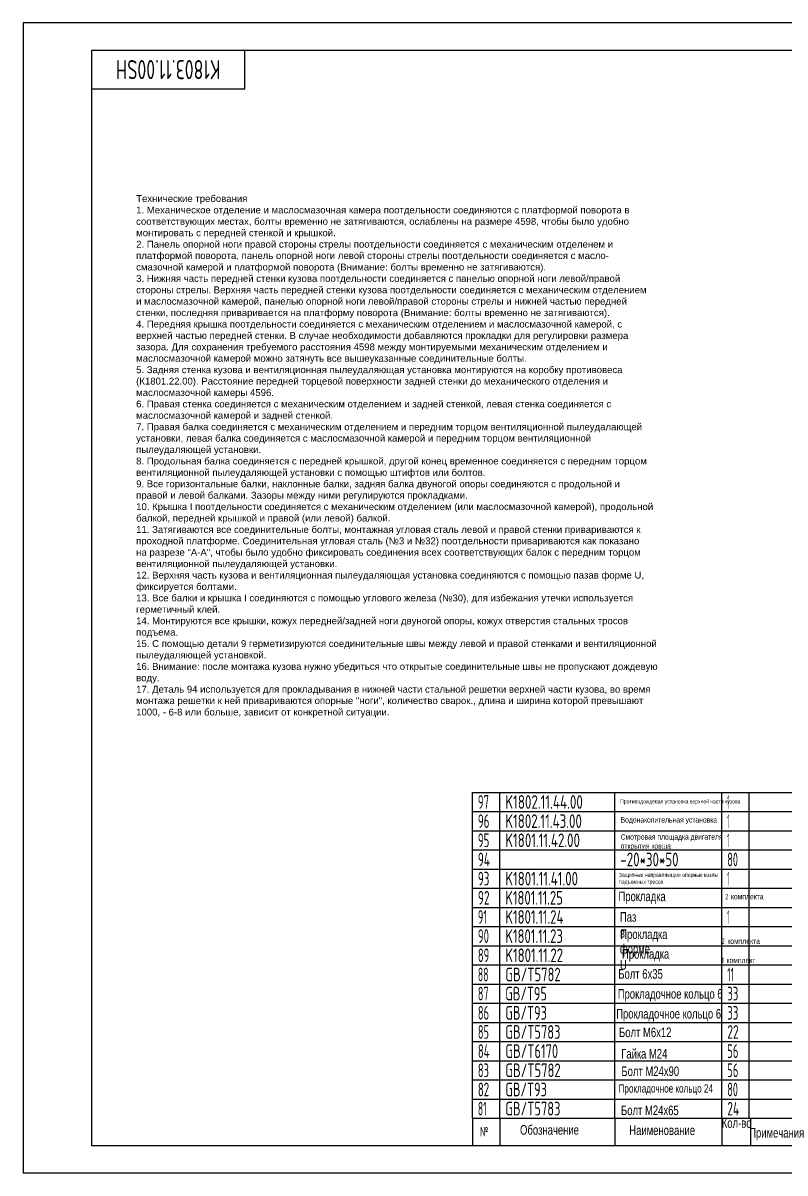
# Model space of a CAD drawing. Header units: millimetres. Extents: x -24 to 570, y 533 to 953.
# Drawn here: x -23.7 to 254.4, y 533.2 to 953.2 of the extents above; entities that cross this region are included whole.
import ezdxf
from ezdxf.enums import TextEntityAlignment as Align

# ---------------------------------------------------------------- set-up
doc = ezdxf.new("R2010")
doc.units = ezdxf.units.MM
doc.header["$LTSCALE"] = 10
doc.linetypes.add('F', pattern=[0.75, 0.5, -0.25])
for name, color, linetype in [('01', 7, 'Continuous'), ('02', 1, 'Continuous'), ('04', 2, 'F'), ('11', 3, 'Continuous')]:
    doc.layers.add(name, color=color, linetype=linetype)
doc.styles.get("Standard").update_dxf_attribs({"font": 'isocp', "width": 0.707, "bigfont": 'intecad.shx'})

# ---------------------------------------------------------------- blocks, each defined once
blk = doc.blocks.new('*U15', base_point=(251.96, 168.31))
at = {"layer": '01'}
for p, q in [((251.96, 168.31), (251.96, 182.31)), ((195.96, 168.31), (251.96, 168.31))]:
    blk.add_line(p, q, dxfattribs=at)
blk = doc.blocks.new('*U16')
at = {"layer": '04'}
blk.add_blockref('*U15', (0, 0), dxfattribs=at)
blk = doc.blocks.new('*U17')
at = {"layer": '01'}
for points in [[(584, 410), (25, 410)], [(25, 410), (25, 10)], [(25, 10), (584, 10)]]:
    blk.add_lwpolyline(points, dxfattribs=at)
at = {"layer": '02'}
for points in [[(594, 420), (0, 420)], [(0, 420), (0, 0)], [(0, 0), (594, 0)]]:
    blk.add_lwpolyline(points, dxfattribs=at)
blk = doc.blocks.new('*U104')
at = {"layer": '01'}
for p, q in [((0, -7), (0, 0)), ((120, -7), (120, 0))]:
    blk.add_line(p, q, dxfattribs=at)
at = {"layer": '02'}
for p, q in [((0, 0), (10, 0)), ((10, -7), (10, 0)), ((10, 0), (52, 0)), ((52, -7), (52, 0)), ((52, 0), (91, 0)), ((91, -7), (91, 0)), ((91, 0), (101, 0)), ((101, -7), (101, 0)), ((101, 0), (120, 0))]:
    blk.add_line(p, q, dxfattribs=at)
blk = doc.blocks.new('*U105')
at = {"layer": '01'}
for p, q in [((0, -7), (0, 0)), ((120, -7), (120, 0))]:
    blk.add_line(p, q, dxfattribs=at)
at = {"layer": '02'}
for p, q in [((0, 0), (10, 0)), ((10, -7), (10, 0)), ((10, 0), (52, 0)), ((52, -7), (52, 0)), ((52, 0), (91, 0)), ((91, -7), (91, 0)), ((91, 0), (101, 0)), ((101, -7), (101, 0)), ((101, 0), (120, 0))]:
    blk.add_line(p, q, dxfattribs=at)
blk = doc.blocks.new('*U106')
at = {"layer": '01'}
for p, q in [((0, -7), (0, 0)), ((120, -7), (120, 0))]:
    blk.add_line(p, q, dxfattribs=at)
at = {"layer": '02'}
for p, q in [((0, 0), (10, 0)), ((10, -7), (10, 0)), ((10, 0), (52, 0)), ((52, -7), (52, 0)), ((52, 0), (91, 0)), ((91, -7), (91, 0)), ((91, 0), (101, 0)), ((101, -7), (101, 0)), ((101, 0), (120, 0))]:
    blk.add_line(p, q, dxfattribs=at)
blk = doc.blocks.new('*U107')
at = {"layer": '01'}
for p, q in [((0, -7), (0, 0)), ((120, -7), (120, 0))]:
    blk.add_line(p, q, dxfattribs=at)
at = {"layer": '02'}
for p, q in [((0, 0), (10, 0)), ((10, -7), (10, 0)), ((10, 0), (52, 0)), ((52, -7), (52, 0)), ((52, 0), (91, 0)), ((91, -7), (91, 0)), ((91, 0), (101, 0)), ((101, -7), (101, 0)), ((101, 0), (120, 0))]:
    blk.add_line(p, q, dxfattribs=at)
blk = doc.blocks.new('*U108')
at = {"layer": '01'}
for p, q in [((0, -7), (0, 0)), ((120, -7), (120, 0))]:
    blk.add_line(p, q, dxfattribs=at)
at = {"layer": '02'}
for p, q in [((0, 0), (10, 0)), ((10, -7), (10, 0)), ((10, 0), (52, 0)), ((52, -7), (52, 0)), ((52, 0), (91, 0)), ((91, -7), (91, 0)), ((91, 0), (101, 0)), ((101, -7), (101, 0)), ((101, 0), (120, 0))]:
    blk.add_line(p, q, dxfattribs=at)
blk = doc.blocks.new('*U109')
at = {"layer": '01'}
for p, q in [((0, -7), (0, 0)), ((120, -7), (120, 0))]:
    blk.add_line(p, q, dxfattribs=at)
at = {"layer": '02'}
for p, q in [((0, 0), (10, 0)), ((10, -7), (10, 0)), ((10, 0), (52, 0)), ((52, -7), (52, 0)), ((52, 0), (91, 0)), ((91, -7), (91, 0)), ((91, 0), (101, 0)), ((101, -7), (101, 0)), ((101, 0), (120, 0))]:
    blk.add_line(p, q, dxfattribs=at)
blk = doc.blocks.new('*U110')
at = {"layer": '01'}
for p, q in [((0, -7), (0, 0)), ((120, -7), (120, 0))]:
    blk.add_line(p, q, dxfattribs=at)
at = {"layer": '02'}
for p, q in [((0, 0), (10, 0)), ((10, -7), (10, 0)), ((10, 0), (52, 0)), ((52, -7), (52, 0)), ((52, 0), (91, 0)), ((91, -7), (91, 0)), ((91, 0), (101, 0)), ((101, -7), (101, 0)), ((101, 0), (120, 0))]:
    blk.add_line(p, q, dxfattribs=at)
blk = doc.blocks.new('*U111')
at = {"layer": '01'}
for p, q in [((0, -7), (0, 0)), ((120, -7), (120, 0))]:
    blk.add_line(p, q, dxfattribs=at)
at = {"layer": '02'}
for p, q in [((0, 0), (10, 0)), ((10, -7), (10, 0)), ((10, 0), (52, 0)), ((52, -7), (52, 0)), ((52, 0), (91, 0)), ((91, -7), (91, 0)), ((91, 0), (101, 0)), ((101, -7), (101, 0)), ((101, 0), (120, 0))]:
    blk.add_line(p, q, dxfattribs=at)
blk = doc.blocks.new('*U112')
at = {"layer": '01'}
for p, q in [((0, -7), (0, 0)), ((120, -7), (120, 0))]:
    blk.add_line(p, q, dxfattribs=at)
at = {"layer": '02'}
for p, q in [((0, 0), (10, 0)), ((10, -7), (10, 0)), ((10, 0), (52, 0)), ((52, -7), (52, 0)), ((52, 0), (91, 0)), ((91, -7), (91, 0)), ((91, 0), (101, 0)), ((101, -7), (101, 0)), ((101, 0), (120, 0))]:
    blk.add_line(p, q, dxfattribs=at)
blk = doc.blocks.new('*U113')
at = {"layer": '01'}
for p, q in [((0, -7), (0, 0)), ((120, -7), (120, 0))]:
    blk.add_line(p, q, dxfattribs=at)
at = {"layer": '02'}
for p, q in [((0, 0), (10, 0)), ((10, -7), (10, 0)), ((10, 0), (52, 0)), ((52, -7), (52, 0)), ((52, 0), (91, 0)), ((91, -7), (91, 0)), ((91, 0), (101, 0)), ((101, -7), (101, 0)), ((101, 0), (120, 0))]:
    blk.add_line(p, q, dxfattribs=at)
blk = doc.blocks.new('*U114')
at = {"layer": '01'}
for p, q in [((0, -7), (0, 0)), ((120, -7), (120, 0))]:
    blk.add_line(p, q, dxfattribs=at)
at = {"layer": '02'}
for p, q in [((0, 0), (10, 0)), ((10, -7), (10, 0)), ((10, 0), (52, 0)), ((52, -7), (52, 0)), ((52, 0), (91, 0)), ((91, -7), (91, 0)), ((91, 0), (101, 0)), ((101, -7), (101, 0)), ((101, 0), (120, 0))]:
    blk.add_line(p, q, dxfattribs=at)
blk = doc.blocks.new('*U115')
at = {"layer": '01'}
for p, q in [((0, -7), (0, 0)), ((120, -7), (120, 0))]:
    blk.add_line(p, q, dxfattribs=at)
at = {"layer": '02'}
for p, q in [((0, 0), (10, 0)), ((10, -7), (10, 0)), ((10, 0), (52, 0)), ((52, -7), (52, 0)), ((52, 0), (91, 0)), ((91, -7), (91, 0)), ((91, 0), (101, 0)), ((101, -7), (101, 0)), ((101, 0), (120, 0))]:
    blk.add_line(p, q, dxfattribs=at)
blk = doc.blocks.new('*U116')
at = {"layer": '01'}
for p, q in [((0, -7), (0, 0)), ((120, -7), (120, 0))]:
    blk.add_line(p, q, dxfattribs=at)
at = {"layer": '02'}
for p, q in [((0, 0), (10, 0)), ((10, -7), (10, 0)), ((10, 0), (52, 0)), ((52, -7), (52, 0)), ((52, 0), (91, 0)), ((91, -7), (91, 0)), ((91, 0), (101, 0)), ((101, -7), (101, 0)), ((101, 0), (120, 0))]:
    blk.add_line(p, q, dxfattribs=at)
blk = doc.blocks.new('*U117')
at = {"layer": '01'}
for p, q in [((0, -7), (0, 0)), ((120, -7), (120, 0))]:
    blk.add_line(p, q, dxfattribs=at)
at = {"layer": '02'}
for p, q in [((0, 0), (10, 0)), ((10, -7), (10, 0)), ((10, 0), (52, 0)), ((52, -7), (52, 0)), ((52, 0), (91, 0)), ((91, -7), (91, 0)), ((91, 0), (101, 0)), ((101, -7), (101, 0)), ((101, 0), (120, 0))]:
    blk.add_line(p, q, dxfattribs=at)
blk = doc.blocks.new('*U118')
at = {"layer": '01'}
for p, q in [((0, -7), (0, 0)), ((120, -7), (120, 0))]:
    blk.add_line(p, q, dxfattribs=at)
at = {"layer": '02'}
for p, q in [((0, 0), (10, 0)), ((10, -7), (10, 0)), ((10, 0), (52, 0)), ((52, -7), (52, 0)), ((52, 0), (91, 0)), ((91, -7), (91, 0)), ((91, 0), (101, 0)), ((101, -7), (101, 0)), ((101, 0), (120, 0))]:
    blk.add_line(p, q, dxfattribs=at)
blk = doc.blocks.new('*U119')
at = {"layer": '01'}
for p, q in [((0, -7), (0, 0)), ((120, -7), (120, 0))]:
    blk.add_line(p, q, dxfattribs=at)
at = {"layer": '02'}
for p, q in [((0, 0), (10, 0)), ((10, -7), (10, 0)), ((10, 0), (52, 0)), ((52, -7), (52, 0)), ((52, 0), (91, 0)), ((91, -7), (91, 0)), ((91, 0), (101, 0)), ((101, -7), (101, 0)), ((101, 0), (120, 0))]:
    blk.add_line(p, q, dxfattribs=at)
blk = doc.blocks.new('*U120')
at = {"layer": '01'}
for p, q in [((0, -7), (0, 0)), ((0, 0), (10, 0)), ((10, 0), (52, 0)), ((52, 0), (91, 0)), ((91, 0), (101, 0)), ((101, 0), (120, 0)), ((120, -7), (120, 0))]:
    blk.add_line(p, q, dxfattribs=at)
at = {"layer": '02'}
for p, q in [((10, -7), (10, 0)), ((52, -7), (52, 0)), ((91, -7), (91, 0)), ((101, -7), (101, 0))]:
    blk.add_line(p, q, dxfattribs=at)

msp = doc.modelspace()

# ---------------------------------------------------------------- linework, layer by layer
for p, q in [((140.29, 553.16), (380.29, 553.16)), ((140.29, 553.16), (140.29, 543.16)), ((150.29, 553.16), (150.29, 543.16)), ((192.29, 553.16), (192.29, 543.16)), ((231.29, 553.16), (231.29, 543.16)), ((241.76, 553.16), (241.76, 543.16))]:
    msp.add_line(p, q)

# ---------------------------------------------------------------- block references
for name, p in [('*U17', (-23.71, 533.16)), ('*U16', (57.29, 929.16)), ('*U120', (140.29, 672.16)), ('*U119', (140.29, 665.16)), ('*U118', (140.29, 658.16)), ('*U117', (140.29, 651.16)), ('*U116', (140.29, 644.16)), ('*U115', (140.29, 637.16)), ('*U114', (140.29, 630.16)), ('*U113', (140.29, 623.16)), ('*U112', (140.29, 616.16)), ('*U111', (140.29, 609.16)), ('*U110', (140.29, 602.16)), ('*U109', (140.29, 595.16)), ('*U108', (140.29, 588.16)), ('*U107', (140.29, 581.16)), ('*U106', (140.29, 574.16)), ('*U105', (140.29, 567.16)), ('*U104', (140.29, 560.16))]:
    msp.add_blockref(name, p)

# ---------------------------------------------------------------- texts
at = {"attachment_point": 1}
for s, insert, char_height in [('{\\fArial|b0|i0|c204|p34;\\W1;\\C3;Технические требования\\P1. Механическое отделение и маслосмазочная камера поотдельности соединяются с платформой поворота в\\Pсоответствующих местах, болты временно не затягиваются, ослаблены на размере 4598, чтобы было удобно \\Pмонтировать с передней стенкой и крышкой.\\P2. Панель опорной ноги правой стороны стрелы поотдельности соединяется с механическим отделенем и \\Pплатформой поворота, панель опорной ноги левой стороны стрелы поотдельности соединяется с масло-\\Pсмазочной камерой и платформой поворота (Внимание: болты временно не затягиваются).\\P3. Нижняя часть передней стенки кузова поотдельности соединяется с панелью опорной ноги левой/правой\\Pстороны стрелы. Верхняя часть передней стенки кузова поотдельности соединяется с механическим отделением\\Pи маслосмазочной камерой, панелью опорной ноги левой/правой стороны стрелы и нижней частью передней\\Pстенки, последняя приваривается на платформу поворота (Внимание: болты временно не затягиваются).\\P4. Передняя крышка поотдельности соединяется с механическим отделением и маслосмазочной камерой, с\\Pверхней частью передней стенки. В случае необходимости добавляются прокладки для регулировки размера\\Pзазора. Для сохранения требуемого расстояния 4598 между монтируемыми механическим отделением и \\Pмаслосмазочной камерой можно затянуть все вышеуказанные соединительные болты.\\P5. Задняя стенка кузова и вентиляционная пылеудаляющая установка монтируются на коробку противовеса\\P(К1801.22.00). Расстояние передней торцевой поверхности задней стенки до механического отделения и\\Pмаслосмазочной камеры 4596.\\P6. Правая стенка соединяется с механическим отделением и задней стенкой, левая стенка соединяется с \\Pмаслосмазочной камерой и задней стенкой.\\P7. Правая балка соединяется с механическим отделением и передним торцом вентиляционной пылеудалающей\\Pустановки, левая балка соединяется с маслосмазочной камерой и передним торцом вентиляционной\\Pпылеудаляющей установки.\\P8. Продольная балка соединяется с передней крышкой, другой конец временное соединяется с передним торцом\\Pвентиляционной пылеудаляющей установки с помощью штифтов или болтов.\\P9. Все горизонтальные балки, наклонные балки, задняя балка двуногой опоры соединяются с продольной и \\Pправой и левой балками. Зазоры между ними регулируются прокладками.\\P10. Крышка \\fArial|b0|i0|c0|p34;I \\fArial|b0|i0|c204|p34;поотдельности соединяется с механическим отделением (или маслосмазочной камерой), продольной\\Pбалкой, передней крышкой и правой (или левой) балкой.\\P11. Затягиваются все соединительные болты, монтажная угловая сталь левой и правой стенки привариваются к\\Pпроходной платформе. Соединительная угловая сталь (№3 и №32) поотдельности привариваются как показано\\Pна разрезе "А-А", чтобы было удобно фиксировать соединения всех соответствующих балок с передним торцом\\Pвентиляционной пылеудаляющей установки.\\P12. Верхняя часть кузова и вентиляционная пылеудаляющая установка соединяются с помощью пазав форме \\fArial|b0|i0|c0|p34;U\\fArial|b0|i0|c204|p34;, \\Pфиксируется болтами.\\P13. Все балки и крышка \\fArial|b0|i0|c0|p34;I \\fArial|b0|i0|c204|p34;соединяются с помощью углового железа (№30), для избежания утечки используется\\Pгерметичный клей.\\P14. Монтируются все крышки, кожух передней/задней ноги двуногой опоры, кожух отверстия стальных тросов\\Pподъема.\\P15. С помощью детали 9 герметизируются соединительные швы между левой и правой стенками и вентиляционной\\Pпылеудаляющей установкой.\\P16. Внимание: после монтажа кузова нужно убедиться что открытые соединительные швы не пропускают дождевую\\Pводу.\\P17. Деталь 94 используется для прокладывания в нижней части стальной решетки верхней части кузова, во время\\Pмонтажа решетки к ней привариваются опорные "ноги", количество сварок., длина и ширина которой превышают\\P1000, - 6-8 или больше, зависит от конкретной ситуации.}', (17.58, 890.29), 2.5), ('{\\fArial|b0|i0|c204|p34;\\C3;Противодождевая установка верхней части кузова}', (194.21, 669.62), 1.5), ('{\\fArial|b0|i0|c204|p34;\\C3;Водонакопительная установка}', (194.37, 663.16), 2), ('{\\fArial|b0|i0|c204|p34;\\C3;Смотровая площадка двигателя \\Pоткрытия ковша}', (194.37, 656.93), 2), ('{\\fArial|b0|i0|c204|p34;\\C3;Защитные направляющие опорные козлы \\Pподъемных тросов}', (193.77, 642.78), 1.5), ('{\\Fisocp,intecad|c204;\\C3;2 \\fArial|b0|i0|c204|p34;комплекта}', (232.57, 635.11), 2), ('{\\Fisocp,intecad|c204;\\C3;2 \\fArial|b0|i0|c204|p34;комплекта}', (231.26, 618.84), 2), ('{\\Fisocp,intecad|c204;\\C3;1 \\fArial|b0|i0|c204|p34;комплект}', (231.26, 611.84), 2), ('{\\fArial|b0|i0|c204|p34;\\C3;Болт 6х35}', (193.53, 607.61), 3.5), ('{\\fArial|b0|i0|c204|p34;\\C3;Прокладочное кольцо 6}', (193.32, 600.33), 3.5), ('{\\fArial|b0|i0|c204|p34;\\C3;Прокладочное кольцо 6}', (192.76, 593.07), 3.5), ('{\\fArial|b0|i0|c204|p34;\\C3;Болт М6х12}', (193.79, 586.28), 3.5), ('{\\fArial|b0|i0|c204|p34;\\C3;Гайка М24}', (194.59, 578.46), 3.5), ('{\\fArial|b0|i0|c204|p34;\\C3;Болт М24х90}', (194.67, 572.07), 3.5), ('{\\fArial|b0|i0|c204|p34;\\C3;Прокладочное кольцо 24}', (193.62, 565.54), 3), ('{\\fArial|b0|i0|c204|p34;\\C3;Болт М24х65}', (194.51, 557.79), 3.5), ('{\\fArial|b0|i0|c204|p34;Наименование}', (197.53, 550.52), 3.5), ('{\\fArial|b0|i0|c204|p34;Кол-во}', (231.29, 553.16), 3.5), ('{\\Fisocp,intecad|c204;№}', (143.1, 550.01), 3.5), ('{\\fArial|b0|i0|c204|p34;Примечания}', (241.29, 549.6), 3.5)]:
    msp.add_mtext(s, dxfattribs=dict(at, insert=insert, char_height=char_height))
at = {"char_height": 3.5, "attachment_point": 1}
for s, insert, width in [('{\\fArial|b0|i0|c204|p34;\\C3;Прокладка}', (193.59, 635.94), 0.1925), ('{\\fArial|b0|i0|c204|p34;\\C3;Паз в форме \\fArial|b0|i0|c0|p34;U}', (194.11, 628.44), 0.0642), ('{\\fArial|b0|i0|c204|p34;\\C3;Прокладка}', (194.22, 622.11), 0.1925), ('{\\fArial|b0|i0|c204|p34;\\C3;Прокладка}', (194.87, 614.92), 0.1925), ('{\\fArial|b0|i0|c204|p34;Обозначение}', (157.67, 550.65), 0.258)]:
    msp.add_mtext(s, dxfattribs=dict(at, insert=insert, width=width))
at = {"layer": '11', "width": 0.693499}
msp.add_text('K1803.11.00SH', height=7, rotation=180, dxfattribs=at).set_placement((48.36, 939.66), (10.23, 939.66), align=Align.FIT)
at = {"layer": '11'}
for s, width, p, p2 in [('97', 0.643788, (142.29, 666.16), (146.33, 666.16)), ('K1802.11.44.00', 0.693997, (152.29, 666.16), (180.59, 666.16)), ('1', 0.404, (233.29, 666.16), (234, 666.16)), ('96', 0.646195, (142.29, 659.16), (146.5, 659.16)), ('K1802.11.43.00', 0.693836, (152.29, 659.16), (180.24, 659.16)), ('1', 0.404, (233.29, 659.16), (234, 659.16)), ('95', 0.64581, (142.29, 652.16), (146.47, 652.16)), ('K1801.11.42.00', 0.6935, (152.29, 652.16), (179.53, 652.16)), ('1', 0.404, (233.29, 652.16), (234, 652.16)), ('94', 0.648458, (142.29, 645.16), (146.68, 645.16)), ('-20*30*50', 0.689758, (194.29, 645.16), (215.51, 645.16)), ('80', 0.622213, (233.29, 645.16), (237.18, 645.16)), ('93', 0.64581, (142.29, 638.16), (146.47, 638.16)), ('K1801.11.41.00', 0.693148, (152.29, 638.16), (178.83, 638.16)), ('1', 0.404, (233.29, 638.16), (234, 638.16)), ('92', 0.646678, (142.29, 631.16), (146.54, 631.16)), ('K1801.11.25', 0.689605, (152.29, 631.16), (173.31, 631.16)), ('91', 0.631788, (142.29, 624.16), (145.62, 624.16)), ('K1801.11.24', 0.68977, (152.29, 624.16), (173.52, 624.16)), ('1', 0.404, (233.29, 624.16), (234, 624.16)), ('90', 0.643828, (142.29, 617.16), (146.33, 617.16)), ('K1801.11.23', 0.689605, (152.29, 617.16), (173.31, 617.16)), ('89', 0.626756, (142.29, 610.16), (146.44, 610.16)), ('K1801.11.22', 0.689658, (152.29, 610.16), (173.38, 610.16)), ('88', 0.62216, (142.29, 603.16), (146.18, 603.16)), ('GB/T5782', 0.695048, (152.29, 603.16), (172.48, 603.16)), ('11', 0.582235, (233.29, 603.16), (235.77, 603.16)), ('87', 0.62216, (142.29, 596.16), (146.18, 596.16)), ('GB/T95', 0.691199, (152.29, 596.16), (167.48, 596.16)), ('33', 0.624881, (233.29, 596.16), (237.33, 596.16)), ('86', 0.625398, (142.29, 589.16), (146.36, 589.16)), ('GB/T93', 0.691199, (152.29, 589.16), (167.48, 589.16)), ('33', 0.624881, (233.29, 589.16), (237.33, 589.16)), ('85', 0.624881, (142.29, 582.16), (146.33, 582.16)), ('GB/T5783', 0.695009, (152.29, 582.16), (172.42, 582.16)), ('22', 0.639754, (233.29, 582.16), (237.48, 582.16)), ('84', 0.628444, (142.29, 575.16), (146.54, 575.16)), ('GB/T6170', 0.694489, (152.29, 575.16), (171.57, 575.16)), ('56', 0.625398, (233.29, 575.16), (237.36, 575.16)), ('83', 0.624881, (142.29, 568.16), (146.33, 568.16)), ('GB/T5782', 0.695048, (152.29, 568.16), (172.48, 568.16)), ('56', 0.625398, (233.29, 568.16), (237.36, 568.16)), ('82', 0.626049, (142.29, 561.16), (146.39, 561.16)), ('GB/T93', 0.691199, (152.29, 561.16), (167.48, 561.16)), ('80', 0.622213, (233.29, 561.16), (237.18, 561.16)), ('81', 0.606, (142.29, 554.16), (145.47, 554.16)), ('GB/T5783', 0.695009, (152.29, 554.16), (172.42, 554.16)), ('24', 0.641743, (233.29, 554.16), (237.63, 554.16))]:
    msp.add_text(s, height=5, dxfattribs=dict(at, width=width)).set_placement(p, p2, align=Align.FIT)

doc.saveas('drawing.dxf')
